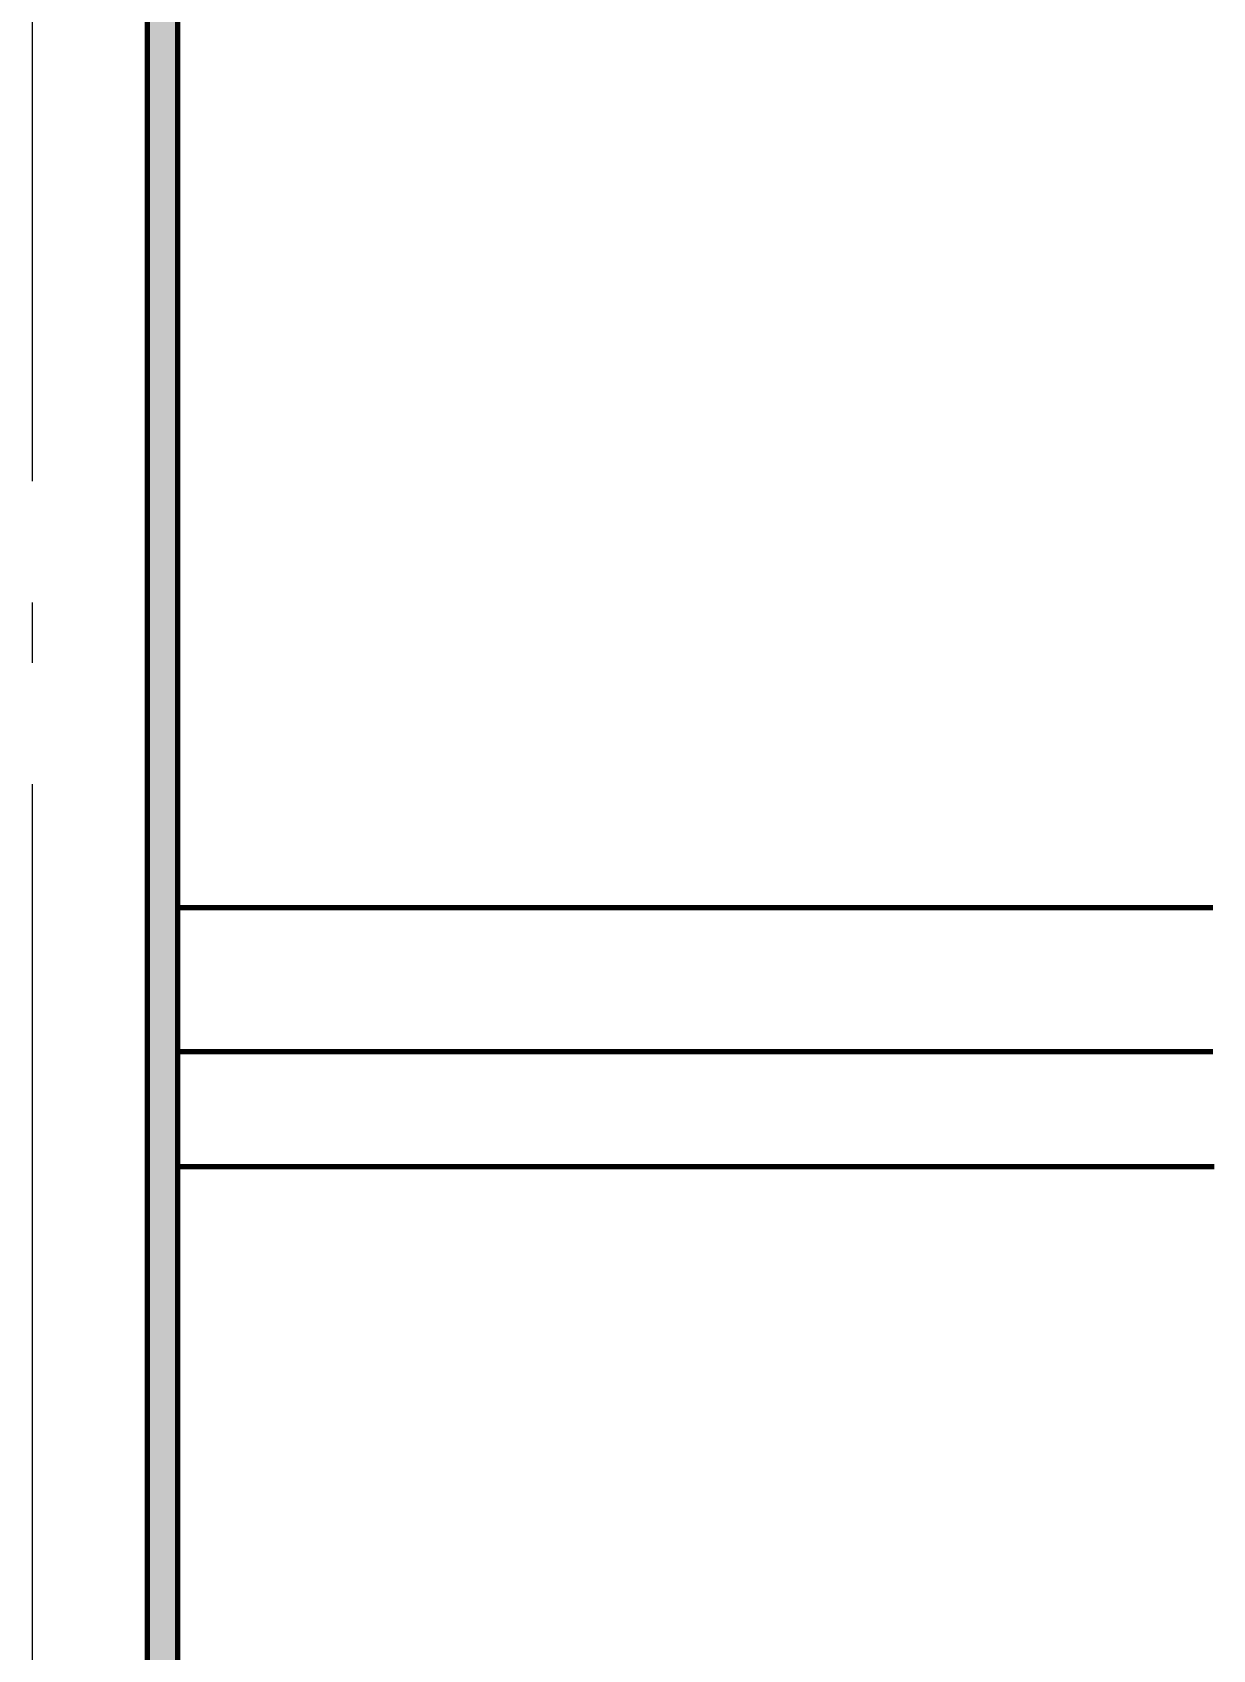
# Model space of a CAD drawing. Header units: millimetres. Extents: x 0 to 2382, y 0 to 420.
# Drawn here: x 764 to 783.49, y 125.68 to 152.39 of the extents above; entities that cross this region are included whole.
import ezdxf

# ---------------------------------------------------------------- set-up
doc = ezdxf.new("R2010")
doc.units = ezdxf.units.MM
doc.linetypes.add('IRAM-F-TRAZO-PUNTO', pattern=[20, 15, -2, 1, -2])
for name, color, linetype, lineweight in [('01-VISIBLE', 7, 'CONTINUOUS', 70), ('03-EJE', 1, 'IRAM-F-TRAZO-PUNTO', 18), ('04-COTA', 3, 'CONTINUOUS', 18), ('05-RAYADO', 8, 'CONTINUOUS', 18)]:
    doc.layers.add(name, color=color, linetype=linetype, lineweight=lineweight)
doc.styles.add('ISO3098', font='isocpeur.ttf')
doc.dimstyles.new('FLAMA-IRAM', dxfattribs={"dimtxt": 3.5, "dimasz": 3.5, "dimexe": 2, "dimexo": 1.5, "dimgap": 1, "dimtad": 1, "dimdec": 1, "dimtxsty": 'ISO3098', "dimblk": 'IRAM_FLECHA', "dimblk1": 'IRAM_FLECHA', "dimblk2": 'IRAM_FLECHA', "dimcen": 2.5, "dimclrd": 256, "dimclre": 256, "dimclrt": 256, "dimazin": 3, "dimtfac": 1, "dimtmove": 0, "dimatfit": 3, "dimlwd": 18, "dimlwe": 18})

# ---------------------------------------------------------------- blocks, each defined once
blk = doc.blocks.new('IRAM_FLECHA')
blk.add_solid([(0, 0), (-1, 0.125), (-1, -0.125)])

msp = doc.modelspace()

# ---------------------------------------------------------------- hatches: boundary and pattern name
at = {"layer": '05-RAYADO'}
h = msp.add_hatch(color=7, dxfattribs=at)
h.dxf.hatch_style = 1
h.paths.add_polyline_path([(765.9, 300.788), (766.4, 300.788), (766.4, 115.922), (765.9, 115.922)])

# ---------------------------------------------------------------- linework, layer by layer
at = {"layer": '01-VISIBLE'}
for p, q in [((765.9, 115.922), (765.9, 300.788)), ((766.4, 115.922), (766.4, 300.788))]:
    msp.add_line(p, q, dxfattribs=at)
for points in [[(783.49, 137.927), (783.403, 137.927), (783.316, 137.927), (783.23, 137.927), (783.143, 137.927), (783.056, 137.927), (782.969, 137.927), (782.883, 137.927), (782.796, 137.927), (782.709, 137.927), (782.622, 137.927), (782.535, 137.927), (782.449, 137.927), (782.362, 137.927), (782.275, 137.927), (782.188, 137.927), (782.102, 137.927), (782.015, 137.927), (781.928, 137.927), (781.841, 137.927), (781.755, 137.927), (781.668, 137.927), (781.581, 137.927), (781.495, 137.927), (781.408, 137.927), (781.321, 137.927), (781.234, 137.927), (781.148, 137.927), (781.061, 137.927), (780.974, 137.927), (780.887, 137.927), (780.801, 137.927), (780.714, 137.927), (780.627, 137.927), (780.54, 137.927), (780.453, 137.927), (780.367, 137.927), (780.28, 137.927), (780.193, 137.927), (780.106, 137.927), (780.02, 137.927), (779.933, 137.927), (779.846, 137.927), (779.76, 137.927), (779.673, 137.927), (779.586, 137.927), (779.499, 137.927), (779.413, 137.927), (779.326, 137.927), (779.239, 137.927), (779.152, 137.927), (779.066, 137.927), (778.979, 137.927), (778.892, 137.927), (778.805, 137.927), (778.718, 137.927), (778.632, 137.927), (778.545, 137.927), (778.458, 137.927), (778.371, 137.927), (778.285, 137.927), (778.198, 137.927), (778.111, 137.927), (778.024, 137.927), (777.938, 137.927), (777.851, 137.927), (777.764, 137.927), (777.678, 137.927), (777.591, 137.927), (777.504, 137.927), (777.417, 137.927), (777.331, 137.927), (777.244, 137.927), (777.157, 137.927), (777.07, 137.927), (776.984, 137.927), (776.897, 137.927), (776.81, 137.927), (776.723, 137.927), (776.636, 137.927), (776.55, 137.927), (776.463, 137.927), (776.376, 137.927), (776.289, 137.927), (776.203, 137.927), (776.116, 137.927), (776.029, 137.927), (775.942, 137.927), (775.856, 137.927), (775.769, 137.927), (775.682, 137.927), (775.596, 137.927), (775.509, 137.927), (775.422, 137.927), (775.335, 137.927), (775.249, 137.927), (775.162, 137.927), (775.075, 137.927), (774.988, 137.927), (774.901, 137.927), (774.815, 137.927), (774.728, 137.927), (774.641, 137.927), (774.554, 137.927), (774.468, 137.927), (774.381, 137.927), (774.294, 137.927), (774.207, 137.927), (774.121, 137.927), (774.034, 137.927), (773.947, 137.927), (773.861, 137.927), (773.774, 137.927), (773.687, 137.927), (773.6, 137.927), (773.514, 137.927), (773.427, 137.927), (773.34, 137.927), (773.253, 137.927), (773.167, 137.927), (773.08, 137.927), (772.993, 137.927), (772.906, 137.927), (772.819, 137.927), (772.733, 137.927), (772.646, 137.927), (772.559, 137.927), (772.472, 137.927), (772.386, 137.927), (772.299, 137.927), (772.212, 137.927), (772.125, 137.927), (772.039, 137.927), (771.952, 137.927), (771.865, 137.927), (771.779, 137.927), (771.692, 137.927), (771.605, 137.927), (771.518, 137.927), (771.432, 137.927), (771.345, 137.927), (771.258, 137.927), (771.171, 137.927), (771.085, 137.927), (770.998, 137.927), (770.911, 137.927), (770.824, 137.927), (770.737, 137.927), (770.651, 137.927), (770.564, 137.927), (770.477, 137.927), (770.39, 137.927), (770.304, 137.927), (770.217, 137.927), (770.13, 137.927), (770.043, 137.927), (769.957, 137.927), (769.87, 137.927), (769.783, 137.927), (769.697, 137.927), (769.61, 137.927), (769.523, 137.927), (769.436, 137.927), (769.35, 137.927), (769.263, 137.927), (769.176, 137.927), (769.089, 137.927), (769.003, 137.927), (768.916, 137.927), (768.829, 137.927), (768.742, 137.927), (768.655, 137.927), (768.569, 137.927), (768.482, 137.927), (768.395, 137.927), (768.308, 137.927), (768.222, 137.927), (768.135, 137.927), (768.048, 137.927), (767.962, 137.927), (767.875, 137.927), (767.788, 137.927), (767.701, 137.927), (767.615, 137.927), (767.528, 137.927), (767.441, 137.927), (767.354, 137.927), (767.268, 137.927), (767.181, 137.927), (767.094, 137.927), (767.007, 137.927), (766.92, 137.927), (766.834, 137.927), (766.747, 137.927), (766.66, 137.927), (766.573, 137.927), (766.487, 137.927), (766.4, 137.927)], [(783.49, 135.552), (783.403, 135.552), (783.316, 135.552), (783.23, 135.552), (783.143, 135.552), (783.056, 135.552), (782.969, 135.552), (782.883, 135.552), (782.796, 135.552), (782.709, 135.552), (782.622, 135.552), (782.535, 135.552), (782.449, 135.552), (782.362, 135.552), (782.275, 135.552), (782.188, 135.552), (782.102, 135.552), (782.015, 135.552), (781.928, 135.552), (781.841, 135.552), (781.755, 135.552), (781.668, 135.552), (781.581, 135.552), (781.495, 135.552), (781.408, 135.552), (781.321, 135.552), (781.234, 135.552), (781.148, 135.552), (781.061, 135.552), (780.974, 135.552), (780.887, 135.552), (780.801, 135.552), (780.714, 135.552), (780.627, 135.552), (780.54, 135.552), (780.453, 135.552), (780.367, 135.552), (780.28, 135.552), (780.193, 135.552), (780.106, 135.552), (780.02, 135.552), (779.933, 135.552), (779.846, 135.552), (779.76, 135.552), (779.673, 135.552), (779.586, 135.552), (779.499, 135.552), (779.413, 135.552), (779.326, 135.552), (779.239, 135.552), (779.152, 135.552), (779.066, 135.552), (778.979, 135.552), (778.892, 135.552), (778.805, 135.552), (778.718, 135.552), (778.632, 135.552), (778.545, 135.552), (778.458, 135.552), (778.371, 135.552), (778.285, 135.552), (778.198, 135.552), (778.111, 135.552), (778.024, 135.552), (777.938, 135.552), (777.851, 135.552), (777.764, 135.552), (777.678, 135.552), (777.591, 135.552), (777.504, 135.552), (777.417, 135.552), (777.331, 135.552), (777.244, 135.552), (777.157, 135.552), (777.07, 135.552), (776.984, 135.552), (776.897, 135.552), (776.81, 135.552), (776.723, 135.552), (776.636, 135.552), (776.55, 135.552), (776.463, 135.552), (776.376, 135.552), (776.289, 135.552), (776.203, 135.552), (776.116, 135.552), (776.029, 135.552), (775.942, 135.552), (775.856, 135.552), (775.769, 135.552), (775.682, 135.552), (775.596, 135.552), (775.509, 135.552), (775.422, 135.552), (775.335, 135.552), (775.249, 135.552), (775.162, 135.552), (775.075, 135.552), (774.988, 135.552), (774.901, 135.552), (774.815, 135.552), (774.728, 135.552), (774.641, 135.552), (774.554, 135.552), (774.468, 135.552), (774.381, 135.552), (774.294, 135.552), (774.207, 135.552), (774.121, 135.552), (774.034, 135.552), (773.947, 135.552), (773.861, 135.552), (773.774, 135.552), (773.687, 135.552), (773.6, 135.552), (773.514, 135.552), (773.427, 135.552), (773.34, 135.552), (773.253, 135.552), (773.167, 135.552), (773.08, 135.552), (772.993, 135.552), (772.906, 135.552), (772.819, 135.552), (772.733, 135.552), (772.646, 135.552), (772.559, 135.552), (772.472, 135.552), (772.386, 135.552), (772.299, 135.552), (772.212, 135.552), (772.125, 135.552), (772.039, 135.552), (771.952, 135.552), (771.865, 135.552), (771.779, 135.552), (771.692, 135.552), (771.605, 135.552), (771.518, 135.552), (771.432, 135.552), (771.345, 135.552), (771.258, 135.552), (771.171, 135.552), (771.085, 135.552), (770.998, 135.552), (770.911, 135.552), (770.824, 135.552), (770.737, 135.552), (770.651, 135.552), (770.564, 135.552), (770.477, 135.552), (770.39, 135.552), (770.304, 135.552), (770.217, 135.552), (770.13, 135.552), (770.043, 135.552), (769.957, 135.552), (769.87, 135.552), (769.783, 135.552), (769.697, 135.552), (769.61, 135.552), (769.523, 135.552), (769.436, 135.552), (769.35, 135.552), (769.263, 135.552), (769.176, 135.552), (769.089, 135.552), (769.003, 135.552), (768.916, 135.552), (768.829, 135.552), (768.742, 135.552), (768.655, 135.552), (768.569, 135.552), (768.482, 135.552), (768.395, 135.552), (768.308, 135.552), (768.222, 135.552), (768.135, 135.552), (768.048, 135.552), (767.962, 135.552), (767.875, 135.552), (767.788, 135.552), (767.701, 135.552), (767.615, 135.552), (767.528, 135.552), (767.441, 135.552), (767.354, 135.552), (767.268, 135.552), (767.181, 135.552), (767.094, 135.552), (767.007, 135.552), (766.92, 135.552), (766.834, 135.552), (766.747, 135.552), (766.66, 135.552), (766.573, 135.552), (766.487, 135.552), (766.4, 135.552)], [(783.512, 133.652), (783.423, 133.652), (783.334, 133.652), (783.245, 133.652), (783.155, 133.652), (783.066, 133.652), (782.977, 133.652), (782.888, 133.652), (782.799, 133.652), (782.71, 133.652), (782.621, 133.652), (782.532, 133.652), (782.442, 133.652), (782.353, 133.652), (782.264, 133.652), (782.175, 133.652), (782.086, 133.652), (781.997, 133.652), (781.908, 133.652), (781.819, 133.652), (781.73, 133.652), (781.64, 133.652), (781.551, 133.652), (781.462, 133.652), (781.373, 133.652), (781.284, 133.652), (781.195, 133.652), (781.106, 133.652), (781.016, 133.652), (780.927, 133.652), (780.838, 133.652), (780.749, 133.652), (780.66, 133.652), (780.571, 133.652), (780.482, 133.652), (780.393, 133.652), (780.303, 133.652), (780.214, 133.652), (780.125, 133.652), (780.036, 133.652), (779.947, 133.652), (779.858, 133.652), (779.769, 133.652), (779.68, 133.652), (779.591, 133.652), (779.501, 133.652), (779.412, 133.652), (779.323, 133.652), (779.234, 133.652), (779.145, 133.652), (779.056, 133.652), (778.967, 133.652), (778.878, 133.652), (778.788, 133.652), (778.699, 133.652), (778.61, 133.652), (778.521, 133.652), (778.432, 133.652), (778.343, 133.652), (778.254, 133.652), (778.164, 133.652), (778.075, 133.652), (777.986, 133.652), (777.897, 133.652), (777.808, 133.652), (777.719, 133.652), (777.63, 133.652), (777.541, 133.652), (777.452, 133.652), (777.362, 133.652), (777.273, 133.652), (777.184, 133.652), (777.095, 133.652), (777.006, 133.652), (776.917, 133.652), (776.828, 133.652), (776.739, 133.652), (776.649, 133.652), (776.56, 133.652), (776.471, 133.652), (776.382, 133.652), (776.293, 133.652), (776.204, 133.652), (776.115, 133.652), (776.025, 133.652), (775.936, 133.652), (775.847, 133.652), (775.758, 133.652), (775.669, 133.652), (775.58, 133.652), (775.491, 133.652), (775.402, 133.652), (775.312, 133.652), (775.223, 133.652), (775.134, 133.652), (775.045, 133.652), (774.956, 133.652), (774.867, 133.652), (774.778, 133.652), (774.689, 133.652), (774.6, 133.652), (774.51, 133.652), (774.421, 133.652), (774.332, 133.652), (774.243, 133.652), (774.154, 133.652), (774.065, 133.652), (773.976, 133.652), (773.886, 133.652), (773.797, 133.652), (773.708, 133.652), (773.619, 133.652), (773.53, 133.652), (773.441, 133.652), (773.352, 133.652), (773.263, 133.652), (773.173, 133.652), (773.084, 133.652), (772.995, 133.652), (772.906, 133.652), (772.817, 133.652), (772.728, 133.652), (772.639, 133.652), (772.55, 133.652), (772.461, 133.652), (772.371, 133.652), (772.282, 133.652), (772.193, 133.652), (772.104, 133.652), (772.015, 133.652), (771.926, 133.652), (771.837, 133.652), (771.747, 133.652), (771.658, 133.652), (771.569, 133.652), (771.48, 133.652), (771.391, 133.652), (771.302, 133.652), (771.213, 133.652), (771.124, 133.652), (771.034, 133.652), (770.945, 133.652), (770.856, 133.652), (770.767, 133.652), (770.678, 133.652), (770.589, 133.652), (770.5, 133.652), (770.411, 133.652), (770.322, 133.652), (770.232, 133.652), (770.143, 133.652), (770.054, 133.652), (769.965, 133.652), (769.876, 133.652), (769.787, 133.652), (769.698, 133.652), (769.609, 133.652), (769.519, 133.652), (769.43, 133.652), (769.341, 133.652), (769.252, 133.652), (769.163, 133.652), (769.074, 133.652), (768.985, 133.652), (768.895, 133.652), (768.806, 133.652), (768.717, 133.652), (768.628, 133.652), (768.539, 133.652), (768.45, 133.652), (768.361, 133.652), (768.272, 133.652), (768.183, 133.652), (768.093, 133.652), (768.004, 133.652), (767.915, 133.652), (767.826, 133.652), (767.737, 133.652), (767.648, 133.652), (767.559, 133.652), (767.47, 133.652), (767.38, 133.652), (767.291, 133.652), (767.202, 133.652), (767.113, 133.652), (767.024, 133.652), (766.935, 133.652), (766.846, 133.652), (766.756, 133.652), (766.667, 133.652), (766.578, 133.652), (766.489, 133.652), (766.4, 133.652)]]:
    msp.add_lwpolyline(points, dxfattribs=at)
at = {"layer": '03-EJE'}
msp.add_line((764, 104.972), (764, 309.028), dxfattribs=at)

# ---------------------------------------------------------------- dimensions: what is measured, and where the dimension line sits
at = {"layer": '04-COTA'}
msp.add_linear_dim(base=(825, 109.972), p1=(803, 109.972), p2=(772.8, 304.028), angle=90, dimstyle='FLAMA-IRAM', override={"dimlfac": 5}, dxfattribs=at).render()

doc.saveas('drawing.dxf')
